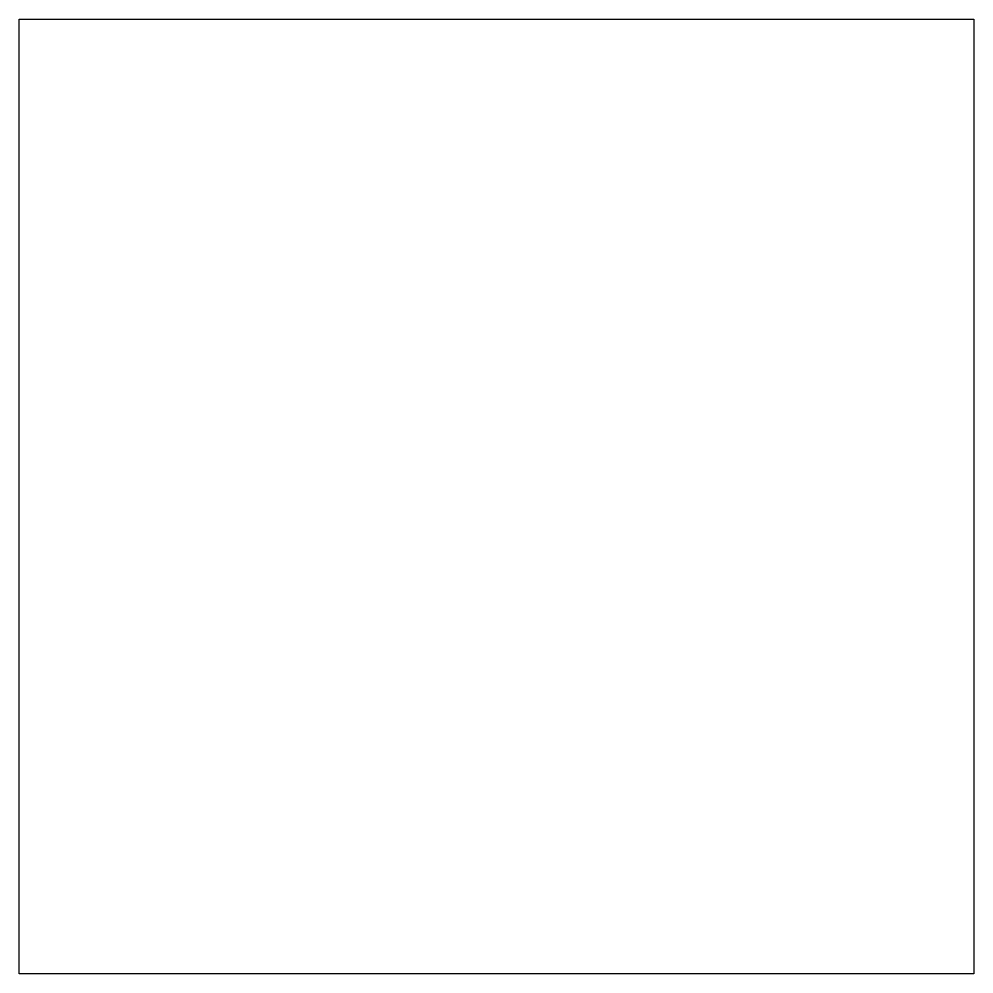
# Model space of a CAD drawing. Header units: inches. Extents: x 322 to 697, y 305 to 680.
import ezdxf

# ---------------------------------------------------------------- set-up
doc = ezdxf.new("R2010")
doc.units = ezdxf.units.IN
doc.header["$MEASUREMENT"] = 0
doc.layers.add('Layer 1', color=7, linetype='Continuous')
picture_1 = doc.add_image_def('image1.png', size_in_pixel=(500, 500))

msp = doc.modelspace()

# ---------------------------------------------------------------- pictures from other files: only their frames are drawn
at = {"layer": 'Layer 1'}
image = msp.add_image(picture_1, insert=(322, 305), size_in_units=(375, 375), dxfattribs=at)

doc.saveas('drawing.dxf')
